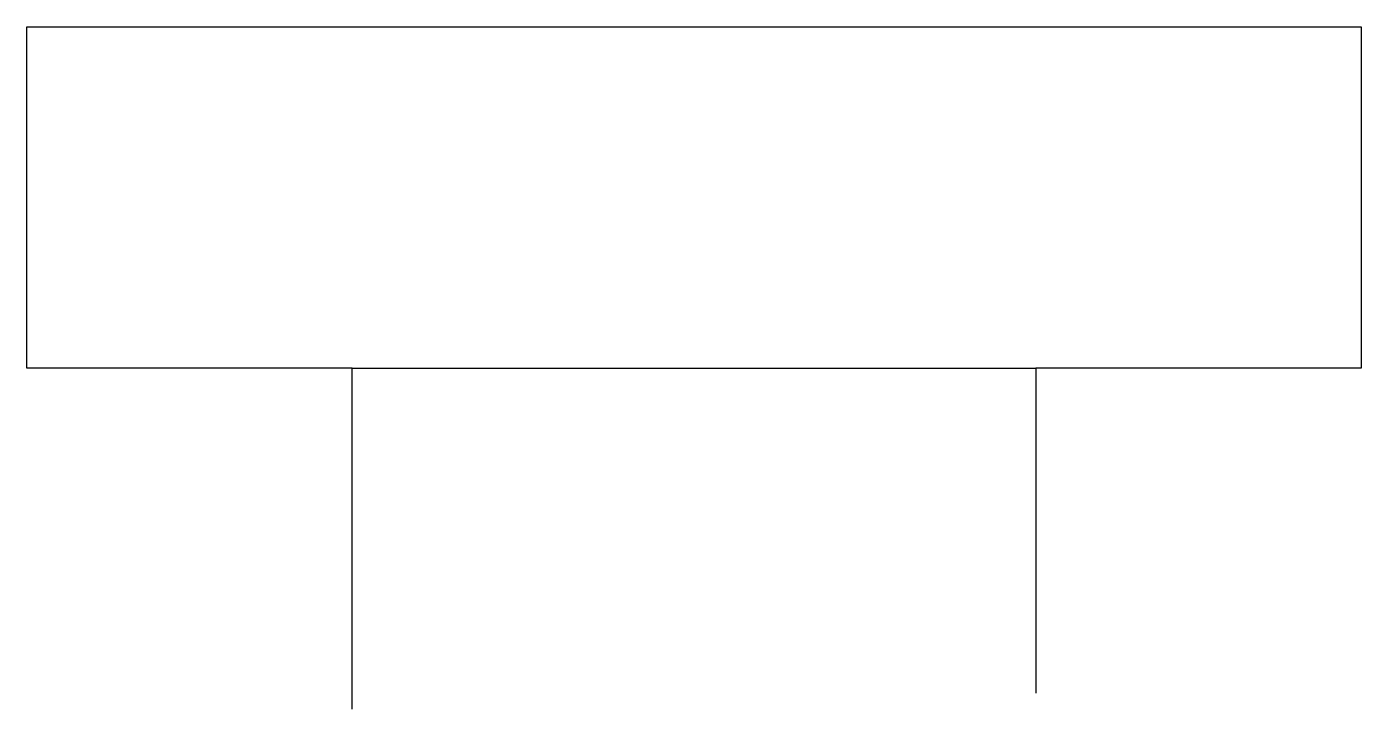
# Model space of a CAD drawing. Header units: inches. Extents: x -9 to 95, y 15 to 57.
# Drawn here: x 93.109 to 95.058, y 44.993 to 45.99 of the extents above; entities that cross this region are included whole.
import ezdxf

# ---------------------------------------------------------------- set-up
doc = ezdxf.new("R2010")
doc.units = ezdxf.units.IN
doc.header["$MEASUREMENT"] = 0

msp = doc.modelspace()

# ---------------------------------------------------------------- linework, layer by layer
for p, q in [((93.1094, 45.4913), (93.1094, 45.9897)), ((93.1094, 45.9897), (95.0576, 45.9897)), ((95.0576, 45.9897), (95.0576, 45.4913)), ((93.5846, 45.4913), (93.1094, 45.4913)), ((93.5846, 44.993), (93.5846, 45.4913)), ((93.5846, 45.4913), (94.5825, 45.4913)), ((94.5825, 45.4913), (94.5825, 45.0167)), ((95.0576, 45.4913), (94.5825, 45.4913))]:
    msp.add_line(p, q)

doc.saveas('drawing.dxf')
